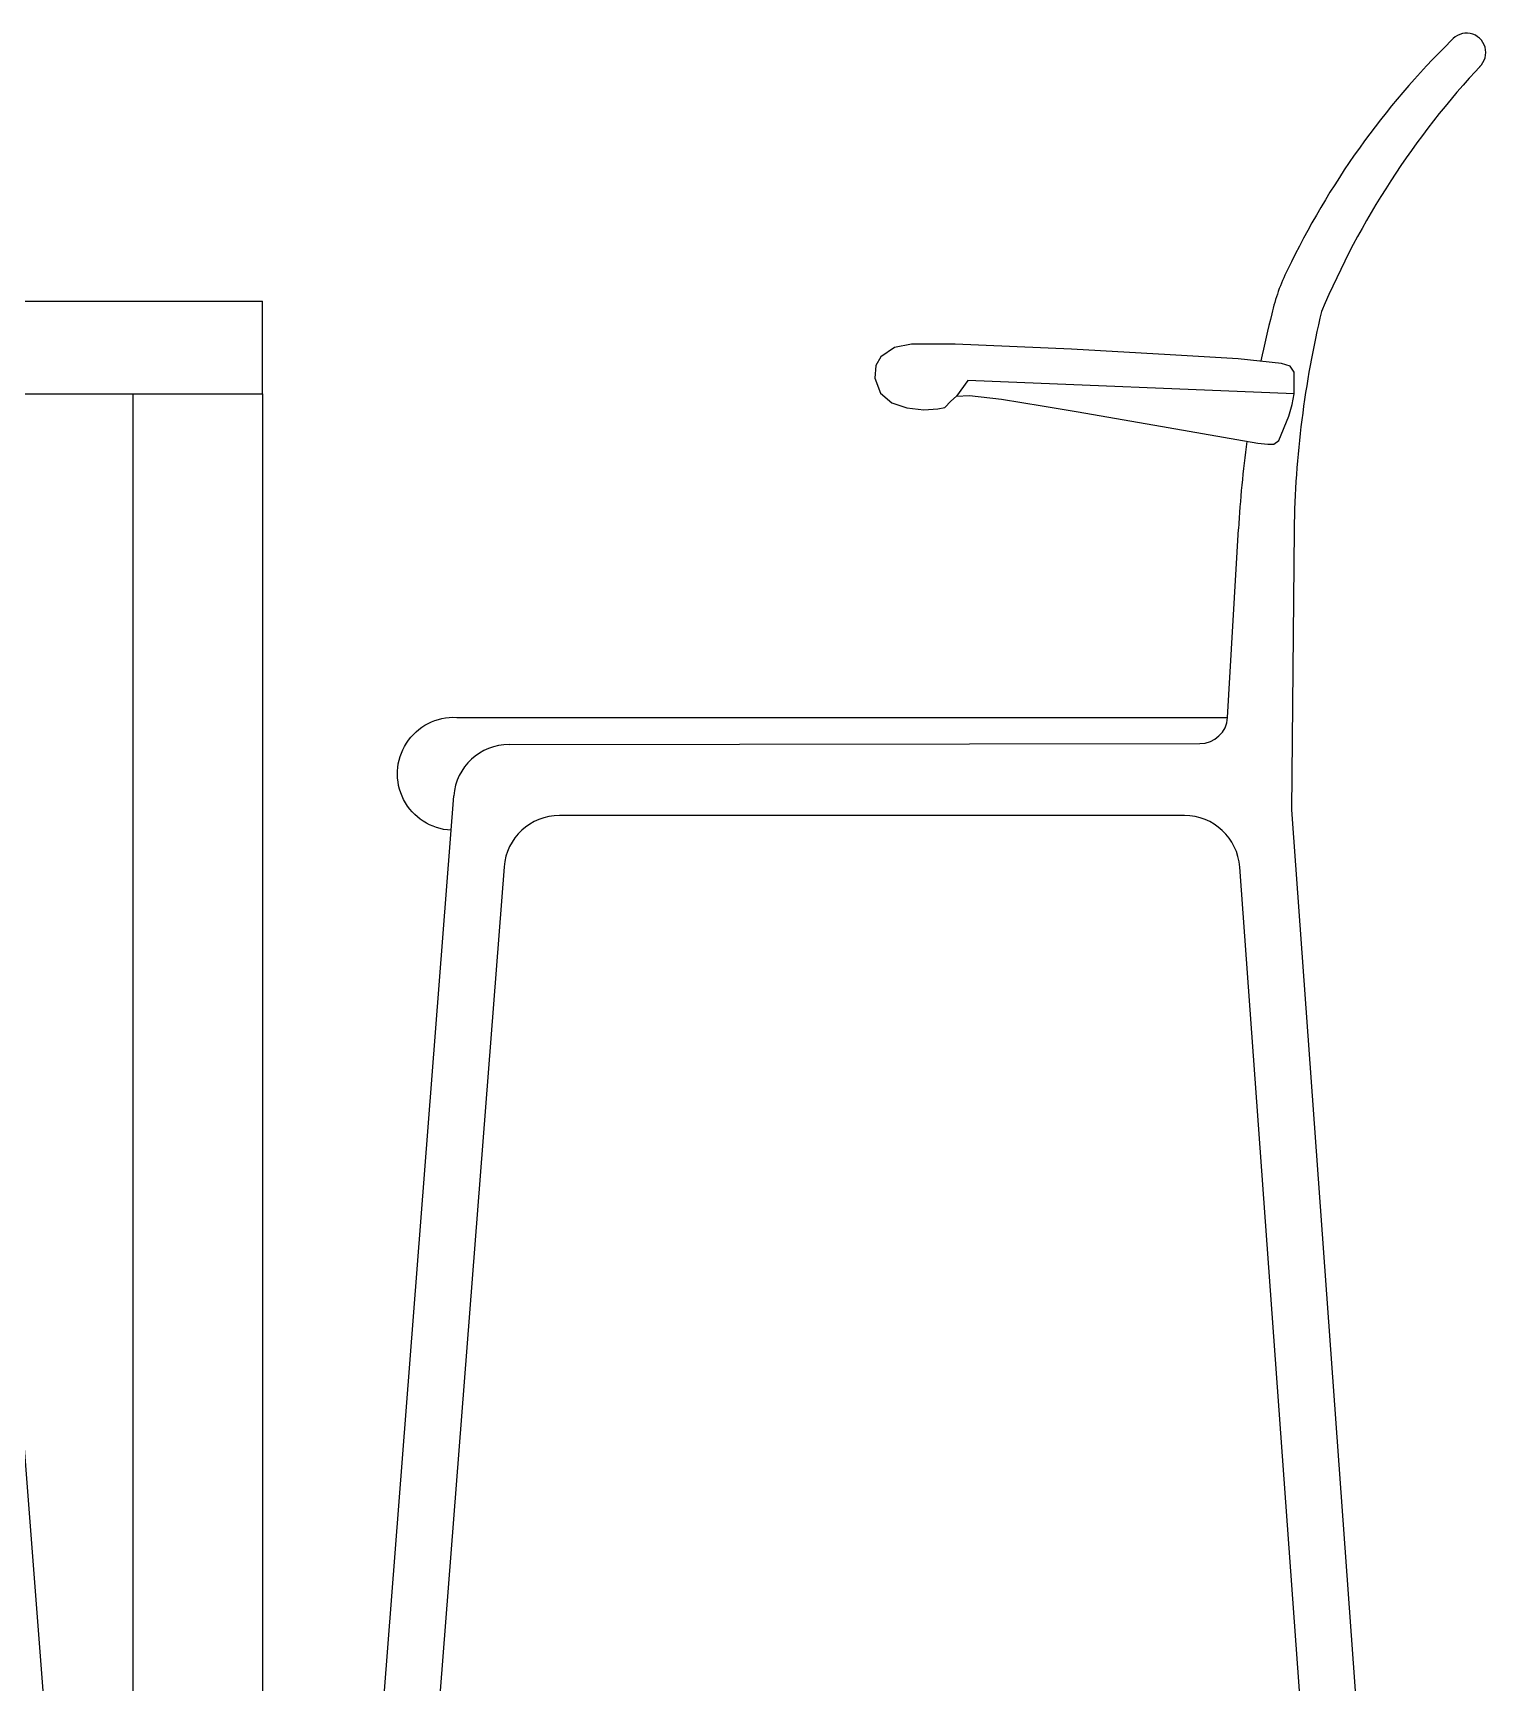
# Model space of a CAD drawing. Header units: centimetres. Extents: x 56177 to 99483, y 493 to 15482.
# Drawn here: x 61805.6 to 61884, y 2073.1 to 2162.6 of the extents above; entities that cross this region are included whole.
import ezdxf

# ---------------------------------------------------------------- set-up
doc = ezdxf.new("R2010")
doc.units = ezdxf.units.CM
doc.header["$MEASUREMENT"] = 0

# ---------------------------------------------------------------- blocks, each defined once
blk = doc.blocks.new('sam5-8pers-face')
for p, q in [((58.962, 75), (248.962, 75)), ((248.962, 70), (248.962, 75)), ((287.035, 70.708), (286.424, 69.871)), ((304.634, 69.991), (287.035, 70.708)), ((58.962, 70), (248.962, 70)), ((241.962, 70), (241.962, 0)), ((248.962, 70), (248.962, 0)), ((301.049, 52.532), (301.637, 62.689)), ((304.637, 62.659), (304.487, 47.542)), ((262.271, 51.07), (299.553, 51.119)), ((237.132, 0), (233.392, 48.301)), ((255.544, 0), (259.284, 48.301)), ((304.487, 47.542), (307.925, 0)), ((298.711, 47.236), (264.987, 47.236)), ((261.996, 44.468), (258.553, 0)), ((304.917, 0), (301.703, 44.452))]:
    blk.add_line(p, q)
blk.add_lwpolyline([(304.634, 69.991), (304.646, 71.17), (304.428, 71.483), (303.955, 71.637), (301.62, 71.874), (297.949, 72.098), (292.62, 72.396), (286.345, 72.667), (283.993, 72.68), (283.067, 72.485), (282.333, 71.994), (282.057, 71.525), (282.001, 70.843), (282.309, 70.022), (282.919, 69.503), (283.728, 69.231), (284.661, 69.134), (285.408, 69.178), (285.779, 69.264), (286.113, 69.603), (286.424, 69.871), (287.111, 69.911), (288.842, 69.71), (291.035, 69.344), (292.988, 69.014), (297.834, 68.171), (302.681, 67.327), (303.211, 67.27), (303.539, 67.283), (303.814, 67.472), (304.358, 68.786), (304.522, 69.417)], close=True)
blk.add_lwpolyline([(259.14, 46.442, -1), (259.444, 52.532), (301.049, 52.532)], format="xyb")
for centre, radius, start, end in [((343.966, 57.691), 43.996, 134.52013, 154.43612), ((313.937, 88.411), 1.045, 312.67096, 141.61013), ((347.788, 56.88), 45.219, 136.9255, 157.15556), ((313.2, 72.162), 10, 153.16653, 167.5476), ((360.804, 59.489), 59.254, 165.50646, 168.03531), ((358.418, 61.887), 53.787, 166.50867, 179.17712), ((360.804, 59.489), 59.254, 172.30145, 176.89108), ((299.551, 52.619), 1.5, 270.07553, 356.68733), ((262.275, 48.07), 3, 90.07553, 175.57243), ((264.987, 44.236), 3, 90, 175.57243), ((298.711, 44.236), 3, 4.13531, 90)]:
    blk.add_arc(centre, radius, start, end)

msp = doc.modelspace()

# ---------------------------------------------------------------- block references
msp.add_blockref('sam5-8pers-face', (61568.971, 2073.119))

doc.saveas('drawing.dxf')
